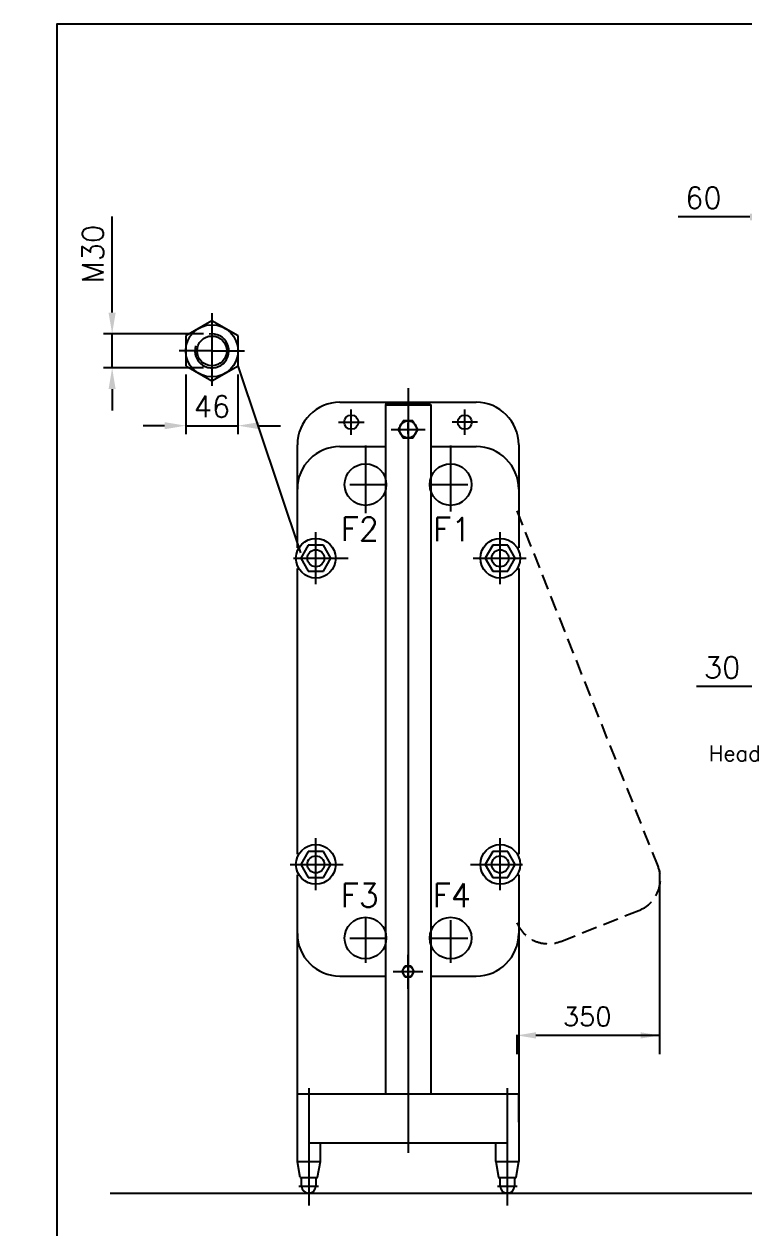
# Model space of a CAD drawing. Extents: x -206 to 10250, y 32 to 7175.
# Drawn here: x 150 to 2358, y 3481 to 7175 of the extents above; entities that cross this region are included whole.
import ezdxf
from ezdxf.enums import TextEntityAlignment as Align

# ---------------------------------------------------------------- set-up
doc = ezdxf.new("R2010")
doc.units = 0
doc.header["$LTSCALE"] = 187.5
doc.header["$PDSIZE"] = 200
doc.linetypes.add('CENTER', pattern=[2, 1.25, -0.25, 0.25, -0.25])
doc.linetypes.add('HIDDEN', pattern=[0.375, 0.25, -0.125])
doc.layers.get('DEFPOINTS').update_dxf_attribs({"linetype": 'CONTINUOUS'})
for name, color, linetype in [('csl', 1, 'CENTER'), ('dim', 1, 'CONTINUOUS'), ('fsl', 3, 'CONTINUOUS'), ('HSL', 2, 'HIDDEN'), ('MAINFRAME', 7, 'CONTINUOUS'), ('SECTION4_DIM', 1, 'CONTINUOUS'), ('text', 2, 'CONTINUOUS'), ('TSL', 6, 'CONTINUOUS')]:
    doc.layers.add(name, color=color, linetype=linetype)
doc.styles.add('25', font='romans.shx', dxfattribs={"height": 62.5})
doc.styles.get("Standard").update_dxf_attribs({"font": 'romans'})
doc.dimstyles.get("Standard").update_dxf_attribs({"dimscale": 25, "dimtxt": 2.5, "dimasz": 2.5, "dimexe": 1, "dimexo": 1, "dimgap": 0.5, "dimtad": 1, "dimdec": 8, "dimdsep": 46, "dimtxsty": 'STANDARD', "dimcen": 3.5, "dimdle": 2, "dimclrd": 256, "dimclre": 256, "dimclrt": 2, "dimadec": 0, "dimazin": 0, "dimtfac": 0.72, "dimtmove": 0, "dimatfit": 0, "dimfxl": 1, "dimtolj": 1, "dimarcsym": 0})

# ---------------------------------------------------------------- blocks, each defined once
blk = doc.blocks.new('*d25_43')
at = {"layer": 'DEFPOINTS', "color": 0}
for p in [(3815.3, 6095.2), (3397.4, 5806.8), (3815.3, 5802)]:
    blk.add_point(p, dxfattribs=at)
at = {"layer": 'SECTION4_DIM', "lineweight": -2}
for p, q in [((3397.4, 5832.9), (3397.4, 6121.3)), ((3462.5, 6095.2), (3750.1, 6095.2)), ((3815.3, 5828.1), (3815.3, 6121.3))]:
    blk.add_line(p, q, dxfattribs=at)
at = {"layer": 'SECTION4_DIM'}
for points in [[(3462.5, 6106.1), (3462.5, 6084.4), (3397.4, 6095.2)], [(3750.1, 6106.1), (3750.1, 6084.4), (3815.3, 6095.2)]]:
    blk.add_solid(points, dxfattribs=at)
at = {"layer": 'SECTION4_DIM', "color": 2, "insert": (3606.3, 6171), "char_height": 65.19, "attachment_point": 5}
blk.add_mtext('\\A1;134', dxfattribs=at)
blk = doc.blocks.new('*d26_44')
at = {"layer": 'DEFPOINTS', "color": 0}
for p in [(3397.4, 6095.2), (2971.1, 5802), (3397.4, 5806.8)]:
    blk.add_point(p, dxfattribs=at)
at = {"layer": 'SECTION4_DIM', "lineweight": -2}
for p, q in [((2971.1, 5828.1), (2971.1, 6121.3)), ((3036.3, 6095.2), (3332.2, 6095.2)), ((3397.4, 5832.9), (3397.4, 6121.3))]:
    blk.add_line(p, q, dxfattribs=at)
at = {"layer": 'SECTION4_DIM'}
for points in [[(3036.3, 6106.1), (3036.3, 6084.4), (2971.1, 6095.2)], [(3332.2, 6106.1), (3332.2, 6084.4), (3397.4, 6095.2)]]:
    blk.add_solid(points, dxfattribs=at)
at = {"layer": 'SECTION4_DIM', "color": 2, "insert": (3184.2, 6171), "char_height": 65.19, "attachment_point": 5}
blk.add_mtext('\\A1;423', dxfattribs=at)
blk = doc.blocks.new('*d27_45')
at = {"layer": 'DEFPOINTS', "color": 0}
for p in [(2971.1, 6095.2), (2548.8, 6015.9), (2971.1, 5802)]:
    blk.add_point(p, dxfattribs=at)
at = {"layer": 'SECTION4_DIM', "lineweight": -2}
for p, q in [((2548.8, 6041.9), (2548.8, 6121.3)), ((2614, 6095.2), (2905.9, 6095.2)), ((2971.1, 5828.1), (2971.1, 6121.3))]:
    blk.add_line(p, q, dxfattribs=at)
at = {"layer": 'SECTION4_DIM'}
for points in [[(2614, 6106.1), (2614, 6084.4), (2548.8, 6095.2)], [(2905.9, 6106.1), (2905.9, 6084.4), (2971.1, 6095.2)]]:
    blk.add_solid(points, dxfattribs=at)
at = {"layer": 'SECTION4_DIM', "color": 2, "insert": (2759.9, 6171), "char_height": 65.19, "attachment_point": 5}
blk.add_mtext('\\A1;97', dxfattribs=at)
blk = doc.blocks.new('*d30_48')
at = {"layer": 'DEFPOINTS', "color": 0}
for p in [(2523.2, 3563.7), (4792.9, 3561), (4792.9, 3389)]:
    blk.add_point(p, dxfattribs=at)
at = {"layer": 'DIM', "lineweight": -2}
for p, q in [((2523.2, 3537.7), (2523.2, 3362.9)), ((4792.9, 3534.9), (4792.9, 3362.9)), ((2588.3, 3389), (4727.7, 3389))]:
    blk.add_line(p, q, dxfattribs=at)
at = {"layer": 'DIM'}
for points in [[(2588.3, 3399.8), (2588.3, 3378.1), (2523.2, 3389)], [(4727.7, 3399.8), (4727.7, 3378.1), (4792.9, 3389)]]:
    blk.add_solid(points, dxfattribs=at)
at = {"layer": 'DIM', "color": 2, "insert": (3658, 3447.6), "char_height": 65.19, "attachment_point": 5}
blk.add_mtext('\\A1;1435', dxfattribs=at)
blk = doc.blocks.new('*d31_49')
at = {"layer": 'DEFPOINTS', "color": 0}
for p in [(419.5, 6225.3), (725.2, 6225.3), (725.2, 6121)]:
    blk.add_point(p, dxfattribs=at)
at = {"layer": 'DIM', "lineweight": -2}
for p, q in [((419.5, 6290.5), (419.5, 6584.8)), ((699.1, 6225.3), (393.4, 6225.3)), ((419.5, 6121), (419.5, 6225.3)), ((699.1, 6121), (393.4, 6121)), ((419.5, 6055.9), (419.5, 5990.7))]:
    blk.add_line(p, q, dxfattribs=at)
at = {"layer": 'DIM'}
for points in [[(408.6, 6290.5), (430.3, 6290.5), (419.5, 6225.3)], [(408.6, 6055.9), (430.3, 6055.9), (419.5, 6121)]]:
    blk.add_solid(points, dxfattribs=at)
at = {"layer": 'DIM', "color": 2, "insert": (360.8, 6470.3), "char_height": 65.19, "attachment_point": 5, "rotation": 90}
blk.add_mtext('\\A1;M30', dxfattribs=at)
blk = doc.blocks.new('*d32_50')
at = {"layer": 'DEFPOINTS', "color": 0}
for p in [(4758.2, 6586.3), (2548.8, 6015.9), (4758.2, 6008.5)]:
    blk.add_point(p, dxfattribs=at)
at = {"layer": 'DIM', "lineweight": -2}
for p, q in [((2548.8, 6041.9), (2548.8, 6612.4)), ((4758.2, 6034.6), (4758.2, 6612.4)), ((2614, 6586.3), (4693, 6586.3))]:
    blk.add_line(p, q, dxfattribs=at)
at = {"layer": 'DIM'}
for points in [[(2614, 6597.1), (2614, 6575.4), (2548.8, 6586.3)], [(4693, 6597.1), (4693, 6575.4), (4758.2, 6586.3)]]:
    blk.add_solid(points, dxfattribs=at)
at = {"layer": 'DIM', "color": 2, "insert": (3653.5, 6645), "char_height": 65.19, "attachment_point": 5}
blk.add_mtext('\\A1;1400', dxfattribs=at)
blk = doc.blocks.new('*d33_51')
at = {"layer": 'DEFPOINTS', "color": 0}
for p in [(4294.2, 6411.2), (2548.8, 6015.9), (4294.2, 5877.7)]:
    blk.add_point(p, dxfattribs=at)
at = {"layer": 'DIM', "lineweight": -2}
for p, q in [((2548.8, 6041.9), (2548.8, 6437.3)), ((4294.2, 5903.7), (4294.2, 6437.3)), ((2614, 6411.2), (4229, 6411.2))]:
    blk.add_line(p, q, dxfattribs=at)
at = {"layer": 'DIM'}
for points in [[(2614, 6422.1), (2614, 6400.4), (2548.8, 6411.2)], [(4229, 6422.1), (4229, 6400.4), (4294.2, 6411.2)]]:
    blk.add_solid(points, dxfattribs=at)
at = {"layer": 'DIM', "color": 2, "insert": (3421.5, 6487), "char_height": 65.186, "attachment_point": 5}
blk.add_mtext('\\A1;Min.746', dxfattribs=at)
blk = doc.blocks.new('*d0_18')
at = {"layer": 'DEFPOINTS', "color": 0}
for p in [(645.2, 6127), (805.1, 6127), (805.1, 5943.8)]:
    blk.add_point(p, dxfattribs=at)
at = {"layer": 'DIM', "lineweight": -2}
for p, q in [((645.2, 6101), (645.2, 5917.7)), ((805.1, 6101), (805.1, 5917.7)), ((580, 5943.8), (514.8, 5943.8)), ((645.2, 5943.8), (805.1, 5943.8)), ((870.3, 5943.8), (935.5, 5943.8))]:
    blk.add_line(p, q, dxfattribs=at)
at = {"layer": 'DIM'}
for points in [[(580, 5954.7), (580, 5932.9), (645.2, 5943.8)], [(870.3, 5954.7), (870.3, 5932.9), (805.1, 5943.8)]]:
    blk.add_solid(points, dxfattribs=at)
at = {"layer": 'DIM', "color": 2, "insert": (725.2, 6002.5), "char_height": 65.19, "attachment_point": 5}
blk.add_mtext('\\A1;46', dxfattribs=at)
blk = doc.blocks.new('*d4_22')
at = {"layer": 'DEFPOINTS', "color": 0}
for p in [(2438.4, 6583.6), (2548.8, 6015.9), (2438.4, 5599.5)]:
    blk.add_point(p, dxfattribs=at)
at = {"layer": 'DIM', "lineweight": -2}
for p, q in [((2373.2, 6583.6), (2153.5, 6583.6)), ((2438.4, 5625.6), (2438.4, 6609.6)), ((2548.8, 6583.6), (2438.4, 6583.6)), ((2548.8, 6041.9), (2548.8, 6609.6)), ((2614, 6583.6), (2679.2, 6583.6))]:
    blk.add_line(p, q, dxfattribs=at)
at = {"layer": 'DIM'}
for points in [[(2373.2, 6594.4), (2373.2, 6572.7), (2438.4, 6583.6)], [(2614, 6594.4), (2614, 6572.7), (2548.8, 6583.6)]]:
    blk.add_solid(points, dxfattribs=at)
at = {"layer": 'DIM', "color": 2, "insert": (2230.8, 6642.2), "char_height": 65.19, "attachment_point": 5}
blk.add_mtext('\\A1;60', dxfattribs=at)
blk = doc.blocks.new('*d5_23')
at = {"layer": 'DEFPOINTS', "color": 0}
for p in [(2497.5, 5143.9), (2497.5, 5113.9), (2548.8, 5113.9)]:
    blk.add_point(p, dxfattribs=at)
at = {"layer": 'DIM', "lineweight": -2}
for p, q in [((2432.3, 5143.9), (2209.5, 5143.9)), ((2497.5, 5140), (2497.5, 5170)), ((2548.8, 5143.9), (2497.5, 5143.9)), ((2548.8, 5140), (2548.8, 5170)), ((2614, 5143.9), (2679.2, 5143.9))]:
    blk.add_line(p, q, dxfattribs=at)
at = {"layer": 'DIM'}
for points in [[(2432.3, 5154.8), (2432.3, 5133.1), (2497.5, 5143.9)], [(2614, 5154.8), (2614, 5133.1), (2548.8, 5143.9)]]:
    blk.add_solid(points, dxfattribs=at)
at = {"layer": 'DIM', "color": 2, "insert": (2288.3, 5202.6), "char_height": 65.19, "attachment_point": 5}
blk.add_mtext('\\A1;30', dxfattribs=at)
blk = doc.blocks.new('*d6_24')
at = {"layer": 'DEFPOINTS', "color": 0}
for p in [(4346.3, 5143.9), (4294.2, 5113.9), (4346.3, 5113.9)]:
    blk.add_point(p, dxfattribs=at)
at = {"layer": 'DIM', "lineweight": -2}
for p, q in [((4229, 5143.9), (4163.8, 5143.9)), ((4294.2, 5140), (4294.2, 5170)), ((4294.2, 5143.9), (4346.3, 5143.9)), ((4346.3, 5140), (4346.3, 5170)), ((4411.5, 5143.9), (4634.4, 5143.9))]:
    blk.add_line(p, q, dxfattribs=at)
at = {"layer": 'DIM'}
for points in [[(4229, 5154.8), (4229, 5133.1), (4294.2, 5143.9)], [(4411.5, 5154.8), (4411.5, 5133.1), (4346.3, 5143.9)]]:
    blk.add_solid(points, dxfattribs=at)
at = {"layer": 'DIM', "color": 2, "insert": (4555.5, 5202.6), "char_height": 65.19, "attachment_point": 5}
blk.add_mtext('\\A1;30', dxfattribs=at)

msp = doc.modelspace()

# ---------------------------------------------------------------- linework, layer by layer
at = {"layer": 'CSL', "ltscale": 10}
for p, q in [((1326.03826315, 6058.54142887), (1326.03826315, 3565.73086381)), ((1273.88928113, 5932.42549785), (1378.18724517, 5932.42549785)), ((1195.6658081, 5882.82830331), (1195.6658081, 5675.74639731)), ((1456.4107182, 5882.82830331), (1456.4107182, 5681.13128264)), ((1147.8965032, 5763.37588113), (1256.50628712, 5763.37588113)), ((1395.57023918, 5763.37588113), (1509.18156177, 5763.37588113)), ((1043.56461054, 5457.49750371), (1043.56461054, 5617.29641437)), ((1608.51191576, 5457.49750371), (1608.51191576, 5617.29641437)), ((975.33635906, 5537.39695904), (1142.47622701, 5537.39695904)), ((1525.6633197, 5537.39695904), (1688.03911334, 5537.39695904)), ((1043.56461054, 4519.47734783), (1043.56461054, 4679.2762585)), ((1608.51191576, 4519.47734783), (1608.51191576, 4679.2762585)), ((964.5764574, 4598.71528267), (1126.8661376, 4598.71528267)), ((1517.68577207, 4598.71528267), (1676.74016724, 4598.71528267)), ((1195.6658081, 4433.25496128), (1195.6658081, 4297.02680961)), ((1456.4107182, 4427.77560427), (1456.4107182, 4297.02680961)), ((1147.8965032, 4372.73636058), (1256.50628712, 4372.73636058)), ((1395.57023918, 4372.73636058), (1509.18156177, 4372.73636058)), ((1280.84247873, 4270.61127079), (1371.23404757, 4270.61127079)), ((1021.83586803, 3912.48429044), (1021.83586803, 3552.6936183)), ((1630.24065827, 3912.48429044), (1630.24065827, 3552.6936183)), ((990.13835622, 3687.92262533), (1053.53337984, 3687.92262533)), ((990.13835622, 3687.92262533), (1053.53337984, 3687.92262533)), ((1598.54314646, 3687.92262533), (1661.93817008, 3687.92262533)), ((1598.54314646, 3687.92262533), (1661.93817008, 3687.92262533)), ((991.41562851, 3612.66494763), (1052.25610754, 3612.66494763)), ((991.41562851, 3612.66494763), (1052.25610754, 3612.66494763)), ((1599.82041876, 3612.66494763), (1660.66089778, 3612.66494763)), ((1599.82041876, 3612.66494763), (1660.66089778, 3612.66494763))]:
    msp.add_line(p, q, dxfattribs=at)
at = {"layer": 'CSL', "linetype": 'Continuous', "ltscale": 10}
for p, q in [((1152.20832308, 5915.47707869), (1152.20832308, 5993.70055172)), ((1152.20832308, 5915.47707869), (1152.20832308, 5993.70055172)), ((1499.86820322, 5915.47707869), (1499.86820322, 5993.70055172)), ((1113.09658656, 5954.58881521), (1191.32005959, 5954.58881521)), ((1538.97993973, 5954.58881521), (1460.7564667, 5954.58881521)), ((1300.90869512, 5932.42549785), (1351.16783118, 5932.42549785)), ((1326.03826315, 4217.41930913), (1326.03826315, 4321.71727317)), ((1300.90869512, 4270.61127079), (1351.16783118, 4270.61127079))]:
    msp.add_line(p, q, dxfattribs=at)
at = {"layer": 'DIM'}
for p, q in [((725.18060409, 6288.88801628), (725.18060409, 6066.26792423)), ((725.18060409, 6173.19416741), (624.93867989, 6173.19416741)), ((725.18060409, 6173.19416741), (825.42252829, 6173.19416741)), ((998.11204732, 5554.31906873), (805.14237652, 6127.02821657)), ((1326.03826315, 5917.476123), (1326.03826315, 5952.24211102)), ((2096.51299266, 4578.56714236), (2096.51299266, 4016.60622788)), ((1659.79174808, 4076.23548281), (1659.79174808, 4016.60622788)), ((2096.51299266, 4074.49159793), (1717.67711812, 4074.49159793))]:
    msp.add_line(p, q, dxfattribs=at)
for points in [[(1717.67711812, 4084.1391596), (1717.67711812, 4064.84403625), (1659.79174808, 4074.49159793)], [(2038.62762262, 4084.1391596), (2038.62762262, 4064.84403625), (2096.51299266, 4074.49159793)]]:
    msp.add_solid(points, dxfattribs=at)
at = {"layer": 'FSL'}
for p, q in [((725.18060409, 6265.52606908), (645.21883166, 6219.36011825)), ((805.14237652, 6219.36011825), (725.18060409, 6265.52606908)), ((645.21883166, 6219.36011825), (645.21883166, 6127.02821657)), ((805.14237652, 6127.02821657), (805.14237652, 6219.36011825)), ((645.21883166, 6127.02821657), (725.18060409, 6080.86226573)), ((725.18060409, 6080.86226573), (805.14237652, 6127.02821657)), ((1117.44233506, 6015.42929423), (1534.63419123, 6015.42929423)), ((1124.39553267, 6015.86386908), (1527.68099363, 6015.86386908)), ((1259.11373622, 6010.64897088), (1256.50628712, 6008.04152178)), ((1256.50628712, 6008.04152178), (1256.50628712, 3894.70402539)), ((1256.50628712, 6008.04152178), (1395.57023918, 6008.04152178)), ((1259.11373622, 6010.64897088), (1392.96279007, 6010.64897088)), ((1392.96279007, 6010.64897088), (1395.57023918, 6008.04152178)), ((1395.57023918, 6008.04152178), (1395.57023918, 3894.70402539)), ((1310.98414874, 5958.49998886), (1295.93003434, 5932.42549785)), ((1341.09237755, 5958.49998886), (1310.98414874, 5958.49998886)), ((1356.14649196, 5932.42549785), (1341.09237755, 5958.49998886)), ((1295.93003434, 5932.42549785), (1310.98414874, 5906.35100684)), ((1341.09237755, 5906.35100684), (1356.14649196, 5932.42549785)), ((987.06988001, 5569.1209231), (987.06988001, 5885.05683918)), ((1117.44233506, 5879.84194098), (1256.50628712, 5879.84194098)), ((1310.98414874, 5906.35100684), (1341.09237755, 5906.35100684)), ((1395.57023918, 5879.84194098), (1534.63419123, 5879.84194098)), ((1665.00664628, 5885.05683918), (1665.00664628, 5569.1209231)), ((991.64973798, 5569.1209231), (987.06988001, 5569.1209231)), ((1020.48163512, 5577.37784526), (997.3986597, 5537.39695904)), ((1066.64758595, 5577.37784526), (1020.48163512, 5577.37784526)), ((1089.73056137, 5537.39695904), (1066.64758595, 5577.37784526)), ((1585.42894034, 5577.37784526), (1562.34596492, 5537.39695904)), ((1631.59489118, 5577.37784526), (1585.42894034, 5577.37784526)), ((1654.6778666, 5537.39695904), (1631.59489118, 5577.37784526)), ((1660.42678831, 5569.1209231), (1665.00664628, 5569.1209231)), ((987.06988001, 4630.43924673), (987.06988001, 5505.67299498)), ((991.64973798, 5505.67299498), (987.06988001, 5505.67299498)), ((997.3986597, 5537.39695904), (1020.48163512, 5497.41607283)), ((1066.64758595, 5497.41607283), (1089.73056137, 5537.39695904)), ((1562.34596492, 5537.39695904), (1585.42894034, 5497.41607283)), ((1631.59489118, 5497.41607283), (1654.6778666, 5537.39695904)), ((1660.42678831, 5505.67299498), (1665.00664628, 5505.67299498)), ((1665.00664628, 5505.67299498), (1665.00664628, 4630.43924673)), ((1020.48163512, 5497.41607283), (1066.64758595, 5497.41607283)), ((1585.42894034, 5497.41607283), (1631.59489118, 5497.41607283)), ((991.64973798, 4630.43924673), (987.06988001, 4630.43924673)), ((1020.48163512, 4638.69616888), (997.3986597, 4598.71528267)), ((1066.64758595, 4638.69616888), (1020.48163512, 4638.69616888)), ((1089.73056137, 4598.71528267), (1066.64758595, 4638.69616888)), ((1585.42894034, 4638.69616888), (1562.34596492, 4598.71528267)), ((1631.59489118, 4638.69616888), (1585.42894034, 4638.69616888)), ((1654.6778666, 4598.71528267), (1631.59489118, 4638.69616888)), ((1660.42678831, 4630.43924673), (1665.00664628, 4630.43924673)), ((997.3986597, 4598.71528267), (1020.48163512, 4558.73439645)), ((1066.64758595, 4558.73439645), (1089.73056137, 4598.71528267)), ((1562.34596492, 4598.71528267), (1585.42894034, 4558.73439645)), ((1631.59489118, 4558.73439645), (1654.6778666, 4598.71528267)), ((987.06988001, 3888.18540264), (987.06988001, 4566.99131861)), ((991.64973798, 4566.99131861), (987.06988001, 4566.99131861)), ((1020.48163512, 4558.73439645), (1066.64758595, 4558.73439645)), ((1585.42894034, 4558.73439645), (1631.59489118, 4558.73439645)), ((1660.42678831, 4566.99131861), (1665.00664628, 4566.99131861)), ((1665.00664628, 4566.99131861), (1665.00664628, 3888.18540264)), ((1316.50399069, 4287.12511509), (1306.96971824, 4270.61127079)), ((1335.5725356, 4287.12511509), (1316.50399069, 4287.12511509)), ((1345.10680806, 4270.61127079), (1335.5725356, 4287.12511509)), ((1117.44233506, 4256.27030073), (1256.50628712, 4256.27030073)), ((1306.96971824, 4270.61127079), (1316.50399069, 4254.09742648)), ((1316.50399069, 4254.09742648), (1335.5725356, 4254.09742648)), ((1335.5725356, 4254.09742648), (1345.10680806, 4270.61127079)), ((1395.57023918, 4256.27030073), (1534.63419123, 4256.27030073)), ((1665.00664628, 3894.70402539), (987.06988001, 3894.70402539)), ((987.06988001, 3687.92262533), (987.06988001, 3891.66200144)), ((987.06988001, 3687.92262533), (987.06988001, 3891.66200144)), ((1021.83586803, 3895.13860024), (1021.83586803, 3744.77570208)), ((1630.24065827, 3895.13860024), (1630.24065827, 3744.77570208)), ((1665.00664628, 3891.66200144), (1665.00664628, 3687.92262533)), ((1665.00664628, 3891.66200144), (1665.00664628, 3687.92262533)), ((1665.00664628, 3808.2236302), (1665.00664628, 3891.66200144)), ((1021.83586803, 3744.77570208), (1630.24065827, 3744.77570208)), ((1056.60185604, 3744.77570208), (1056.60185604, 3687.92262533)), ((1056.60185604, 3744.77570208), (1056.60185604, 3687.92262533)), ((1595.47467026, 3687.92262533), (1595.47467026, 3744.77570208)), ((1595.47467026, 3687.92262533), (1595.47467026, 3744.77570208)), ((995.50809268, 3639.30673581), (987.20192338, 3686.41336272)), ((995.50809268, 3639.30673581), (987.20192338, 3686.41336272)), ((1056.46981267, 3686.41336272), (1048.16364338, 3639.30673581)), ((1056.46981267, 3686.41336272), (1048.16364338, 3639.30673581)), ((1603.91288292, 3639.30673581), (1595.60671362, 3686.41336272)), ((1603.91288292, 3639.30673581), (1595.60671362, 3686.41336272)), ((1664.87460291, 3686.41336272), (1656.56843362, 3639.30673581)), ((1664.87460291, 3686.41336272), (1656.56843362, 3639.30673581)), ((1046.45175265, 3637.87028894), (997.2199834, 3637.87028894)), ((1046.45175265, 3637.87028894), (997.2199834, 3637.87028894)), ((1000.10712552, 3612.66494763), (1000.10712552, 3637.87028894)), ((1000.10712552, 3612.66494763), (1000.10712552, 3637.87028894)), ((1043.56461054, 3637.87028894), (1043.56461054, 3612.66494763)), ((1043.56461054, 3637.87028894), (1043.56461054, 3612.66494763)), ((1654.85654289, 3637.87028894), (1605.62477364, 3637.87028894)), ((1654.85654289, 3637.87028894), (1605.62477364, 3637.87028894)), ((1608.51191576, 3612.66494763), (1608.51191576, 3637.87028894)), ((1608.51191576, 3612.66494763), (1608.51191576, 3637.87028894)), ((1651.96940078, 3637.87028894), (1651.96940078, 3612.66494763)), ((1651.96940078, 3637.87028894), (1651.96940078, 3612.66494763)), ((413.33596145, 3590.93620512), (6642.69400126, 3590.93620512))]:
    msp.add_line(p, q, dxfattribs=at)
for centre, radius in [((725.18060409, 6173.19416741), 79.96177243), ((725.18060409, 6173.19416741), 45.5434443), ((1152.20832308, 5954.58881521), 21.72874251), ((1326.03826315, 5932.42549785), 26.07449101), ((1326.03826315, 5932.42549785), 26.07449101), ((1499.86820322, 5954.58881521), 21.72874251), ((1195.6658081, 5763.37588113), 63.88250298), ((1456.4107182, 5763.37588113), 63.88250298), ((1043.56461054, 5537.39695904), 60.84047902), ((1608.51191576, 5537.39695904), 60.84047902), ((1043.56461054, 5537.39695904), 26.07449101), ((1608.51191576, 5537.39695904), 26.07449101), ((1043.56461054, 4598.71528267), 60.84047902), ((1608.51191576, 4598.71528267), 60.84047902), ((1043.56461054, 4598.71528267), 26.07449101), ((1608.51191576, 4598.71528267), 26.07449101), ((1195.6658081, 4372.73636058), 63.88250298), ((1456.4107182, 4372.73636058), 63.88250298), ((1326.03826315, 4270.61127079), 16.51384431)]:
    msp.add_circle(centre, radius, dxfattribs=at)
for centre, radius, start, end in [((1117.44233506, 5885.05683918), 130.37245505, 90, 180), ((1534.63419123, 5885.05683918), 130.37245505, 0, 90), ((1117.44233506, 5749.46948593), 130.37245505, 90, 180), ((1534.63419123, 5749.46948593), 130.37245505, 0, 90), ((1117.44233506, 4386.64275578), 130.37245505, 180, 270), ((1534.63419123, 4386.64275578), 130.37245505, 270, 0), ((995.76137702, 3687.92262533), 8.691497, 180, 190), ((995.76137702, 3687.92262533), 8.691497, 180, 190), ((1047.91035904, 3687.92262533), 8.691497, 350, 360), ((1047.91035904, 3687.92262533), 8.691497, 350, 360), ((1604.16616726, 3687.92262533), 8.691497, 180, 190), ((1604.16616726, 3687.92262533), 8.691497, 180, 190), ((1656.31514928, 3687.92262533), 8.691497, 350, 360), ((1656.31514928, 3687.92262533), 8.691497, 350, 360), ((997.2199834, 3639.60858834), 1.7382994, 190, 270), ((997.2199834, 3639.60858834), 1.7382994, 190, 270), ((1046.45175265, 3639.60858834), 1.7382994, 270, 350), ((1046.45175265, 3639.60858834), 1.7382994, 270, 350), ((1605.62477364, 3639.60858834), 1.7382994, 190, 270), ((1605.62477364, 3639.60858834), 1.7382994, 190, 270), ((1654.85654289, 3639.60858834), 1.7382994, 270, 350), ((1654.85654289, 3639.60858834), 1.7382994, 270, 350), ((1021.83586803, 3612.66494763), 21.72874251, 180, 0), ((1021.83586803, 3612.66494763), 21.72874251, 180, 0), ((1630.24065827, 3612.66494763), 21.72874251, 180, 0), ((1630.24065827, 3612.66494763), 21.72874251, 180, 0)]:
    msp.add_arc(centre, radius, start, end, dxfattribs=at)
at = {"layer": 'HSL'}
for p, q in [((2091.96909501, 4593.0283207), (1659.79174808, 5683.99019614)), ((1794.23075806, 4362.89766328), (2033.41514698, 4457.64898041))]:
    msp.add_line(p, q, dxfattribs=at)
for centre, start, end in [((1995.00245085, 4554.61562456), 291.6106678348, 21.6106678348), ((1755.81806193, 4459.86430744), 202.9725238919, 291.6106678348)]:
    msp.add_arc(centre, 104.29796404, start, end, dxfattribs=at)
at = {"layer": 'MAINFRAME'}
msp.add_lwpolyline([(249.99998879, 250.00000843), (10249.99998879, 250.00000843), (10249.99998879, 7175.00000843), (249.99998879, 7175.00000843)], close=True, dxfattribs=at)
at = {"layer": 'TSL'}
msp.add_arc((725.18060409, 6173.19416741), 52.14898202, 162.7890062793, 99.4829347347, dxfattribs=at)

# ---------------------------------------------------------------- texts
at = {"layer": 'TEXT', "style": '25'}
for s, height, p in [('F2', 71.704850279, (1119.94692742, 5591.25009986)), ('F1', 71.704850279, (1403.1084309, 5590.11333886)), ('Head', 47.803233519, (2247.14630446, 4915.21505526)), ('F3', 71.704850279, (1119.94692742, 4468.01332143)), ('F4', 71.704850279, (1401.9712184, 4468.01332143))]:
    msp.add_text(s, height=height, dxfattribs=at).set_placement(p)
at = {"layer": 'TEXT'}
msp.add_text('350', height=57.885370043, dxfattribs=at).set_placement((1875.07641335, 4132.37696797), align=Align.MIDDLE_CENTER)

# ---------------------------------------------------------------- dimensions: what is measured, and where the dimension line sits
at = {"layer": 'DIM'}
for base, p1, p2, text, picture, middle in [((4758.16381319, 6586.28549399), (1244.9527119, 2114.88268796), (2515.94584644, 2110.63268796), '1400', '*d32_50', (3653.48051116, 6644.95309877)), ((2438.41519719, 6583.56940118), (1244.9527119, 2114.88268796), (1181.4527119, 1875.38268796), '60', '*d4_22', (2230.75050093, 6642.23700595)), ((4294.1841906, 6411.22472624), (1244.9527119, 2114.88268796), (2249.03001917, 2035.38268796), 'Min.746', '*d33_51', (3421.49069987, 6486.96491441)), ((4792.9298012, 3388.95146515), (1230.2027119, 704.2352387), (2535.94584644, 702.63268796), '1435', '*d30_48', (3658.04354709, 3447.61906992))]:
    dim = msp.add_linear_dim(base=base, p1=p1, p2=p2, text=text, dimstyle='STANDARD', dxfattribs=at)
    dim.commit()
    dim.dimension.update_dxf_attribs({"geometry": picture, "text_midpoint": middle})
dim = msp.add_linear_dim(base=(419.46264715, 6225.34314943), p1=(195.87186638, 2175.39085834), p2=(195.87186638, 2235.39085834), angle=90, text='M30', dimstyle='STANDARD', dxfattribs=at)
dim.commit()
dim.dimension.update_dxf_attribs({"geometry": '*d31_49', "text_midpoint": (419.46264715, 6470.25711856), "dimtype": 160})
dim = msp.add_linear_dim(base=(805.14237652, 5943.79988748), p1=(149.87186638, 2178.83274596), p2=(241.87186638, 2178.83274596), text='46', dimstyle='STANDARD', dxfattribs=at)
dim.commit()
dim.dimension.update_dxf_attribs({"geometry": '*d0_18', "text_midpoint": (725.18060409, 5943.79988748), "dimtype": 160})
for base, p1, p2, picture, middle in [((2497.5173768166, 5143.9191372739), (1244.9527119043, 1596.0112523836), (1215.4527119043, 1596.0112523836), '*d5_23', (2288.3006275189, 5143.9191372739)), ((4346.3331726253, 5143.9191372739), (2249.030019169, 1596.0112523836), (2279.030019169, 1596.0112523836), '*d6_24', (4555.549921923, 5143.9191372739))]:
    dim = msp.add_linear_dim(base=base, p1=p1, p2=p2, dimstyle='STANDARD', dxfattribs=at)
    dim.commit()
    dim.dimension.update_dxf_attribs({"geometry": picture, "text_midpoint": middle, "dimtype": 160})
at = {"layer": 'SECTION4_DIM'}
for base, p1, p2, text, picture, middle in [((2971.09213936, 6095.22712906), (1244.9527119, 2114.88268796), (1487.88838228, 1991.85409191), '97', '*d27_45', (2759.94467425, 6095.22712906)), ((3397.35415531, 6095.22712906), (1487.88838228, 1991.85409191), (1733.10621747, 1994.63268796), '423', '*d26_44', (3184.22314733, 6095.22712906)), ((3815.30333703, 6095.22712906), (1733.10621747, 1994.63268796), (1973.54188785, 1991.85409191), '134', '*d25_43', (3606.32874617, 6095.22712906))]:
    dim = msp.add_linear_dim(base=base, p1=p1, p2=p2, text=text, dimstyle='STANDARD', dxfattribs=at)
    dim.commit()
    dim.dimension.update_dxf_attribs({"geometry": picture, "text_midpoint": middle, "dimtype": 160})

doc.saveas('drawing.dxf')
